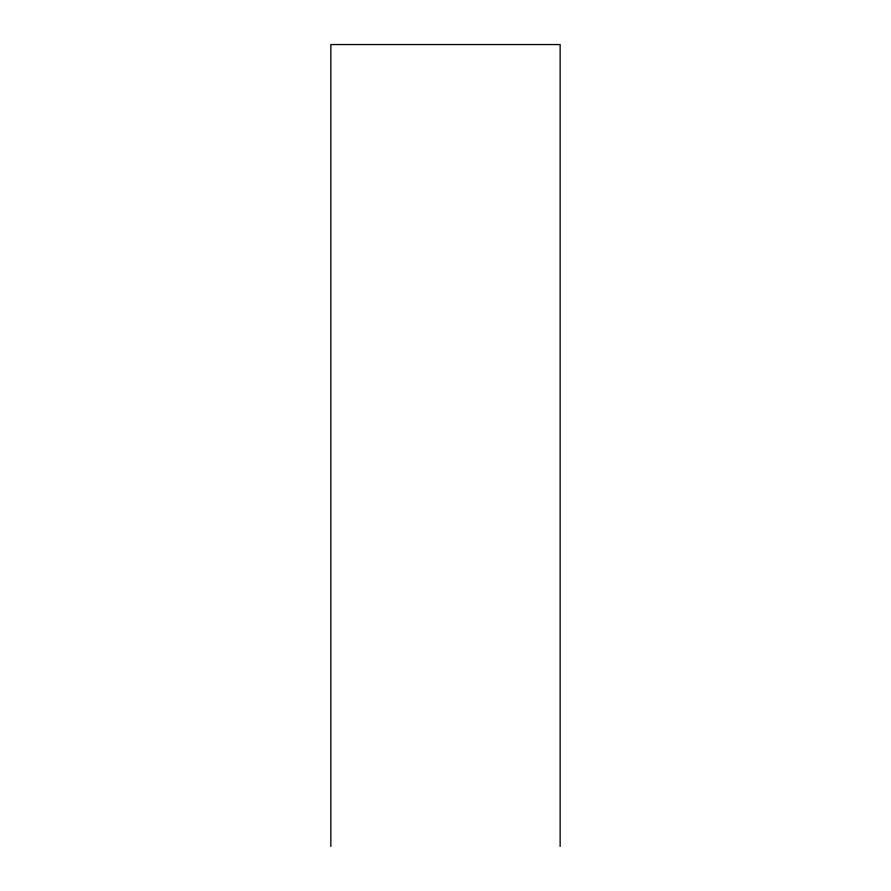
<?xml version="1.0" encoding="UTF-8"?>
<svg xmlns="http://www.w3.org/2000/svg" width="891" height="891" viewBox="0 0 891 891"><rect width="100%" height="100%" fill="white"/><g stroke="black" fill="none" stroke-linecap="round" stroke-linejoin="round"><path stroke-width="1.34" d="M560.138 846.45L560.138 44.55L330.862 44.55L330.862 846.45"/></g></svg>
